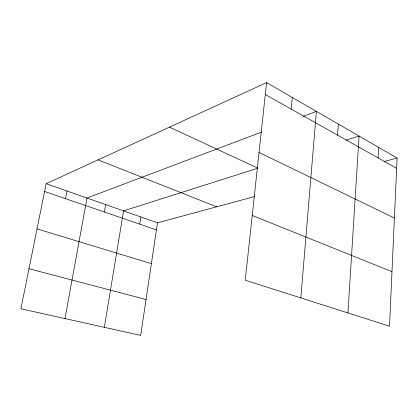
<?xml version="1.0" encoding="UTF-8"?>
<svg xmlns="http://www.w3.org/2000/svg" width="418" height="418" viewBox="0 0 418 418"><rect width="100%" height="100%" fill="white"/><g stroke="black" fill="none" stroke-linecap="round" stroke-linejoin="round"><path stroke-width="0.63" d="M397.1 158.025L389.524 326.212L245.246 280.201L266.585 82.607L397.1 158.025L384.069 161.547M378.055 157.889L378.619 147.345M347.943 312.951L359.078 136.054L346.047 140.192M337.566 135.139L338.371 124.089M300.829 297.924L316.395 111.392L303.196 116.371M291.194 109.088L292.297 97.467M254.39 196.617L157.492 222.82L140.673 335.393L20.9 308.782L46.173 183.674L266.585 82.607M139.716 224.137L140.845 216.963M104.333 327.32L123.571 210.891L257.922 168.198L169.478 127.135M104.343 211.994L105.634 204.585M64.989 318.579L86.991 198.027L261.579 132.093M65.532 198.665L67 191M28.988 268.732L146.034 299.507M37.04 228.871L151.389 263.648M44.595 191.475L156.436 229.879M46.173 183.674L157.492 222.82M98.078 159.875L216.728 206.8M252.237 215.469L391.979 271.674M259.04 152.439L394.399 218.05M265.294 94.541L396.635 168.323"/></g></svg>
